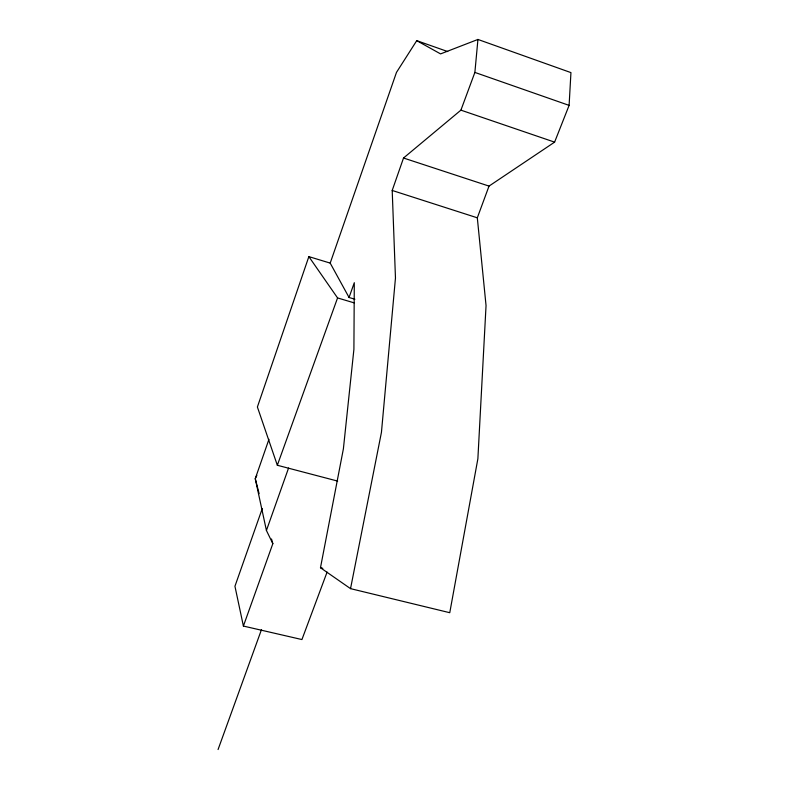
<?xml version="1.0" encoding="UTF-8"?>
<svg xmlns="http://www.w3.org/2000/svg" width="789" height="789" viewBox="0 0 789 789"><rect width="100%" height="100%" fill="white"/><g stroke="black" fill="none" stroke-linecap="round" stroke-linejoin="round"><path stroke-width="1.18" d="M349.054 297.483L354.3 282.699L353.906 349.33L343.393 448.823L320.472 567.745L350.533 588.643L449.76 612.708L477.878 458.774L486.044 305.59L477.315 217.813L489.022 186.096L554.598 142.138L569.106 105.381L570.94 72.608L477.937 39.45L440.568 53.899L416.74 40.653L396.482 72.391L330.197 263.102L349.054 297.483L354.882 299.218M350.533 588.643L381.442 432.342L395.467 277.994L392.202 190.455L403.524 158.017L460.914 110.144L474.879 72.42L477.937 39.45M330.197 263.102L308.854 256.622L257.392 406.996L277.333 465.263L337.682 481.103M268.95 439.305L255.261 478.686L266.426 530.484L272.836 543.67L243.397 626.062L301.931 639.554L327.09 572.084M262.264 508.589L234.944 586.257L243.397 626.062M266.426 530.484L288.567 468.035M277.333 465.263L337.564 297.926L308.854 256.622M218.06 749.55L261.475 629.642M256.839 475.412L255.261 478.686L259.117 493.638M320.472 567.745L322.839 568.327M337.564 297.926L354.093 302.848M392.202 190.455L477.315 217.813M403.524 158.017L489.022 186.096M460.914 110.144L554.598 142.138M474.879 72.42L569.106 105.381M416.74 40.653L447.748 51.571M271.524 538.995L272.836 543.67"/></g></svg>
